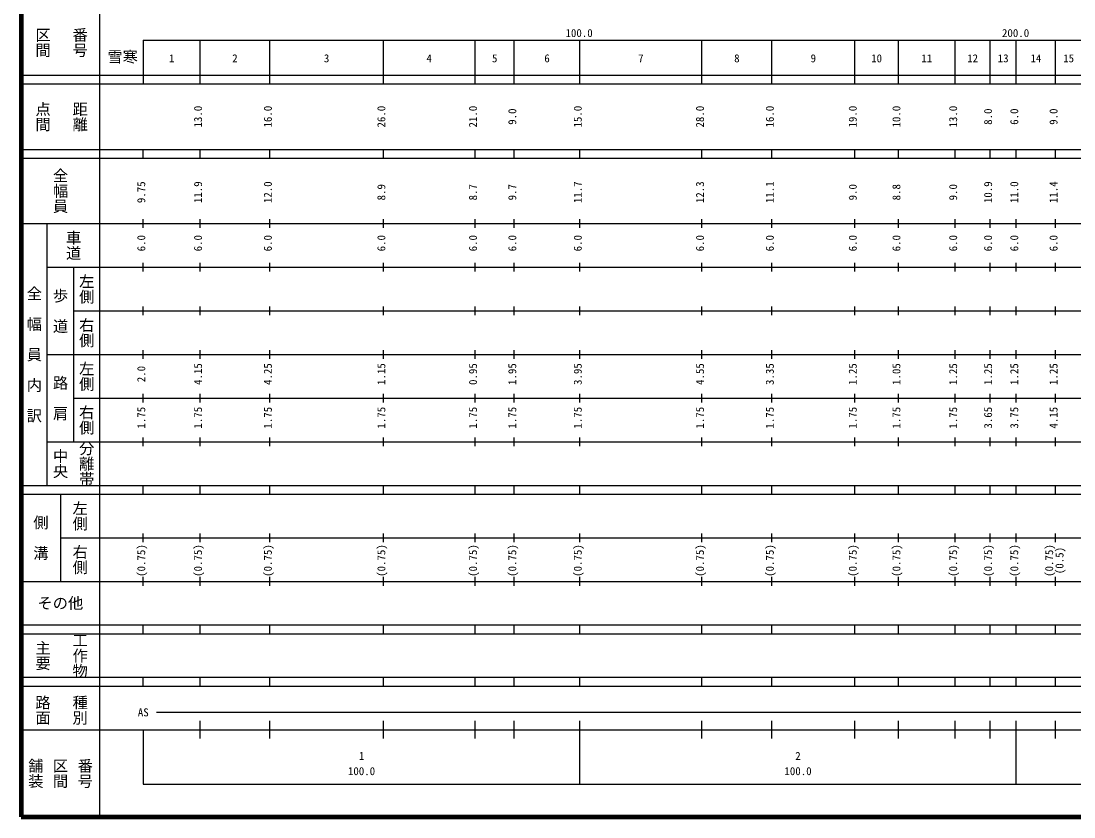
# Model space of a CAD drawing. Units: millimetres on the paper, enlarged 1000 times. Extents: x 40000 to 680000, y 20000 to 380000.
# Drawn here: x 40000 to 281213, y 20000 to 202409 of the extents above; entities that cross this region are included whole.
import ezdxf
from ezdxf.enums import TextEntityAlignment as Align

# ---------------------------------------------------------------- set-up
doc = ezdxf.new("R2010")
doc.units = ezdxf.units.MM
doc.header["$LTSCALE"] = 1000
doc.layers.add('M-TTL', color=2, linetype='Continuous', lineweight=140)
doc.layers.add('M-TTL-BAND', color=7, linetype='Continuous', lineweight=25)
doc.layers.add('M-TTL-TXT', color=7, linetype='Continuous')
doc.styles.add('@ＭＳ ゴシック', font='')
doc.styles.add('ＭＳ ゴシック', font='')
doc.styles.get('@ＭＳ ゴシック').set_extended_font_data('@MS Gothic')
doc.styles.get('ＭＳ ゴシック').set_extended_font_data('MS Gothic')

msp = doc.modelspace()

# ---------------------------------------------------------------- linework, layer by layer
at = {"layer": 'M-TTL'}
for p, q in [((40000, 380000), (40000, 20000)), ((40000, 20000), (680000, 20000))]:
    msp.add_line(p, q, dxfattribs=at)
at = {"layer": 'M-TTL-BAND'}
for p, q in [((58000, 370000), (58000, 20000)), ((68000, 198000), (579000, 198000)), ((68000, 198000), (68000, 188000)), ((81000, 188000), (81000, 198000)), ((97000, 188000), (97000, 198000)), ((123000, 188000), (123000, 198000)), ((144000, 188000), (144000, 198000)), ((153000, 188000), (153000, 198000)), ((168000, 188000), (168000, 198000)), ((196000, 188000), (196000, 198000)), ((212000, 188000), (212000, 198000)), ((231000, 188000), (231000, 198000)), ((241000, 188000), (241000, 198000)), ((254000, 188000), (254000, 198000)), ((262000, 188000), (262000, 198000)), ((268000, 188000), (268000, 198000)), ((277000, 188000), (277000, 198000)), ((40000, 190000), (579000, 190000)), ((40000, 188000), (579000, 188000)), ((40000, 173000), (579000, 173000)), ((68000, 171000), (68000, 173000)), ((81000, 171000), (81000, 173000)), ((97000, 171000), (97000, 173000)), ((123000, 171000), (123000, 173000)), ((144000, 171000), (144000, 173000)), ((153000, 171000), (153000, 173000)), ((168000, 171000), (168000, 173000)), ((196000, 171000), (196000, 173000)), ((212000, 171000), (212000, 173000)), ((231000, 171000), (231000, 173000)), ((241000, 171000), (241000, 173000)), ((254000, 171000), (254000, 173000)), ((262000, 171000), (262000, 173000)), ((268000, 171000), (268000, 173000)), ((277000, 171000), (277000, 173000)), ((40000, 171000), (579000, 171000)), ((68000, 155000), (68000, 157000)), ((81000, 155000), (81000, 157000)), ((97000, 155000), (97000, 157000)), ((123000, 155000), (123000, 157000)), ((144000, 155000), (144000, 157000)), ((153000, 155000), (153000, 157000)), ((168000, 155000), (168000, 157000)), ((196000, 155000), (196000, 157000)), ((212000, 155000), (212000, 157000)), ((231000, 155000), (231000, 157000)), ((241000, 155000), (241000, 157000)), ((254000, 155000), (254000, 157000)), ((262000, 155000), (262000, 157000)), ((268000, 155000), (268000, 157000)), ((277000, 155000), (277000, 157000)), ((40000, 156000), (579000, 156000)), ((46000, 96000), (46000, 156000)), ((46000, 146000), (579000, 146000)), ((52000, 146000), (52000, 106000)), ((68000, 145000), (68000, 147000)), ((81000, 145000), (81000, 147000)), ((97000, 145000), (97000, 147000)), ((123000, 145000), (123000, 147000)), ((144000, 145000), (144000, 147000)), ((153000, 145000), (153000, 147000)), ((168000, 145000), (168000, 147000)), ((196000, 145000), (196000, 147000)), ((212000, 145000), (212000, 147000)), ((231000, 145000), (231000, 147000)), ((241000, 145000), (241000, 147000)), ((254000, 145000), (254000, 147000)), ((262000, 145000), (262000, 147000)), ((268000, 145000), (268000, 147000)), ((277000, 145000), (277000, 147000)), ((52000, 136000), (579000, 136000)), ((68000, 135000), (68000, 137000)), ((81000, 135000), (81000, 137000)), ((97000, 135000), (97000, 137000)), ((123000, 135000), (123000, 137000)), ((144000, 135000), (144000, 137000)), ((153000, 135000), (153000, 137000)), ((168000, 135000), (168000, 137000)), ((196000, 135000), (196000, 137000)), ((212000, 135000), (212000, 137000)), ((231000, 135000), (231000, 137000)), ((241000, 135000), (241000, 137000)), ((254000, 135000), (254000, 137000)), ((262000, 135000), (262000, 137000)), ((268000, 135000), (268000, 137000)), ((277000, 135000), (277000, 137000)), ((46000, 126000), (579000, 126000)), ((68000, 125000), (68000, 127000)), ((81000, 125000), (81000, 127000)), ((97000, 125000), (97000, 127000)), ((123000, 125000), (123000, 127000)), ((144000, 125000), (144000, 127000)), ((153000, 125000), (153000, 127000)), ((168000, 125000), (168000, 127000)), ((196000, 125000), (196000, 127000)), ((212000, 125000), (212000, 127000)), ((231000, 125000), (231000, 127000)), ((241000, 125000), (241000, 127000)), ((254000, 125000), (254000, 127000)), ((262000, 125000), (262000, 127000)), ((268000, 125000), (268000, 127000)), ((277000, 125000), (277000, 127000)), ((52000, 116000), (579000, 116000)), ((68000, 115000), (68000, 117000)), ((81000, 115000), (81000, 117000)), ((97000, 115000), (97000, 117000)), ((123000, 115000), (123000, 117000)), ((144000, 115000), (144000, 117000)), ((153000, 115000), (153000, 117000)), ((168000, 115000), (168000, 117000)), ((196000, 115000), (196000, 117000)), ((212000, 115000), (212000, 117000)), ((231000, 115000), (231000, 117000)), ((241000, 115000), (241000, 117000)), ((254000, 115000), (254000, 117000)), ((262000, 115000), (262000, 117000)), ((268000, 115000), (268000, 117000)), ((277000, 115000), (277000, 117000)), ((68000, 105000), (68000, 107000)), ((81000, 105000), (81000, 107000)), ((97000, 105000), (97000, 107000)), ((123000, 105000), (123000, 107000)), ((144000, 105000), (144000, 107000)), ((153000, 105000), (153000, 107000)), ((168000, 105000), (168000, 107000)), ((196000, 105000), (196000, 107000)), ((212000, 105000), (212000, 107000)), ((231000, 105000), (231000, 107000)), ((241000, 105000), (241000, 107000)), ((254000, 105000), (254000, 107000)), ((262000, 105000), (262000, 107000)), ((268000, 105000), (268000, 107000)), ((277000, 105000), (277000, 107000)), ((46000, 106000), (579000, 106000)), ((40000, 96000), (579000, 96000)), ((68000, 94000), (68000, 96000)), ((81000, 94000), (81000, 96000)), ((97000, 94000), (97000, 96000)), ((123000, 94000), (123000, 96000)), ((144000, 94000), (144000, 96000)), ((153000, 94000), (153000, 96000)), ((168000, 94000), (168000, 96000)), ((196000, 94000), (196000, 96000)), ((212000, 94000), (212000, 96000)), ((231000, 94000), (231000, 96000)), ((241000, 94000), (241000, 96000)), ((254000, 94000), (254000, 96000)), ((262000, 94000), (262000, 96000)), ((268000, 94000), (268000, 96000)), ((277000, 94000), (277000, 96000)), ((40000, 94000), (579000, 94000)), ((49000, 94000), (49000, 74000)), ((68000, 83000), (68000, 85000)), ((81000, 83000), (81000, 85000)), ((97000, 83000), (97000, 85000)), ((123000, 83000), (123000, 85000)), ((144000, 83000), (144000, 85000)), ((153000, 83000), (153000, 85000)), ((168000, 83000), (168000, 85000)), ((196000, 83000), (196000, 85000)), ((212000, 83000), (212000, 85000)), ((231000, 83000), (231000, 85000)), ((241000, 83000), (241000, 85000)), ((254000, 83000), (254000, 85000)), ((262000, 83000), (262000, 85000)), ((268000, 83000), (268000, 85000)), ((277000, 83000), (277000, 85000)), ((49000, 84000), (579000, 84000)), ((68000, 73000), (68000, 75000)), ((81000, 73000), (81000, 75000)), ((97000, 73000), (97000, 75000)), ((123000, 73000), (123000, 75000)), ((144000, 73000), (144000, 75000)), ((153000, 73000), (153000, 75000)), ((168000, 73000), (168000, 75000)), ((196000, 73000), (196000, 75000)), ((212000, 73000), (212000, 75000)), ((231000, 73000), (231000, 75000)), ((241000, 73000), (241000, 75000)), ((254000, 73000), (254000, 75000)), ((262000, 73000), (262000, 75000)), ((268000, 73000), (268000, 75000)), ((277000, 73000), (277000, 75000)), ((40000, 74000), (579000, 74000)), ((40000, 64000), (579000, 64000)), ((68000, 62000), (68000, 64000)), ((81000, 62000), (81000, 64000)), ((97000, 62000), (97000, 64000)), ((123000, 62000), (123000, 64000)), ((144000, 62000), (144000, 64000)), ((153000, 62000), (153000, 64000)), ((168000, 62000), (168000, 64000)), ((196000, 62000), (196000, 64000)), ((212000, 62000), (212000, 64000)), ((231000, 62000), (231000, 64000)), ((241000, 62000), (241000, 64000)), ((254000, 62000), (254000, 64000)), ((262000, 62000), (262000, 64000)), ((268000, 62000), (268000, 64000)), ((277000, 62000), (277000, 64000)), ((40000, 62000), (579000, 62000)), ((40000, 52000), (579000, 52000)), ((68000, 50000), (68000, 52000)), ((81000, 50000), (81000, 52000)), ((97000, 50000), (97000, 52000)), ((123000, 50000), (123000, 52000)), ((144000, 50000), (144000, 52000)), ((153000, 50000), (153000, 52000)), ((168000, 50000), (168000, 52000)), ((196000, 50000), (196000, 52000)), ((212000, 50000), (212000, 52000)), ((231000, 50000), (231000, 52000)), ((241000, 50000), (241000, 52000)), ((254000, 50000), (254000, 52000)), ((262000, 50000), (262000, 52000)), ((268000, 50000), (268000, 52000)), ((277000, 50000), (277000, 52000)), ((40000, 50000), (579000, 50000)), ((71000, 44000), (565000, 44000)), ((81000, 38000), (81000, 42000)), ((97000, 38000), (97000, 42000)), ((123000, 38000), (123000, 42000)), ((144000, 38000), (144000, 42000)), ((153000, 38000), (153000, 42000)), ((168000, 27500), (168000, 42000)), ((196000, 38000), (196000, 42000)), ((212000, 38000), (212000, 42000)), ((231000, 38000), (231000, 42000)), ((241000, 38000), (241000, 42000)), ((254000, 38000), (254000, 42000)), ((262000, 38000), (262000, 42000)), ((268000, 27500), (268000, 42000)), ((277000, 38000), (277000, 42000)), ((40000, 40000), (579000, 40000)), ((68000, 40000), (68000, 27500)), ((68000, 27500), (579000, 27500))]:
    msp.add_line(p, q, dxfattribs=at)

# ---------------------------------------------------------------- texts
at = {"layer": 'M-TTL-BAND', "style": '@ＭＳ ゴシック'}
for s, p in [('区間', (45000, 197500)), ('番号', (53500, 197500)), ('点間', (45000, 180500)), ('距離', (53500, 180500)), ('全幅員', (49000, 163500)), ('車道', (52000, 151000)), ('左側', (55000, 141000)), ('全\u3000幅\u3000員\u3000内\u3000訳', (43000, 126000)), ('歩\u3000道', (49000, 136000)), ('右側', (55000, 131000)), ('左側', (55000, 121000)), ('路\u3000肩', (49000, 116000)), ('右側', (55000, 111000)), ('中央', (49000, 101000)), ('分離帯', (55000, 101000)), ('左側', (53500, 89000)), ('側\u3000溝', (44500, 84000)), ('右側', (53500, 79000)), ('主要', (45000, 57000)), ('工作物', (53500, 57000)), ('路面', (45000, 44500)), ('種別', (53500, 44500)), ('舗装', (43333, 30000)), ('区間', (49000, 30000)), ('番号', (54667, 30000))]:
    msp.add_text(s, height=2566, rotation=270, dxfattribs=at).set_placement(p, align=Align.MIDDLE_CENTER)
at = {"layer": 'M-TTL-BAND', "style": 'ＭＳ ゴシック'}
for s, p in [('100.0', (167844, 198195)), ('200.0', (267844, 198195)), ('1', (74500, 192405)), ('2', (89000, 192405)), ('3', (110000, 192405)), ('4', (133500, 192405)), ('5', (148500, 192405)), ('6', (160500, 192405)), ('7', (182000, 192405)), ('8', (204000, 192405)), ('9', (221500, 192405)), ('10', (236000, 192405)), ('11', (247500, 192405)), ('12', (258000, 192405)), ('13', (265000, 192405)), ('14', (272500, 192405)), ('15', (280000, 192405)), ('AS', (68000, 42500)), ('1', (118000, 32523)), ('2', (218000, 32523)), ('100.0', (118000, 29033)), ('100.0', (218000, 29033))]:
    msp.add_text(s, height=1833, dxfattribs=at).set_placement(p, align=Align.BOTTOM_CENTER)
for s, p in [('13.0', (82000, 180500)), ('16.0', (98000, 180500)), ('26.0', (124000, 180500)), ('21.0', (145000, 180500)), ('9.0', (154000, 180500)), ('15.0', (169000, 180500)), ('28.0', (197000, 180500)), ('16.0', (213000, 180500)), ('19.0', (232000, 180500)), ('10.0', (242000, 180500)), ('13.0', (255000, 180500)), ('8.0', (263000, 180500)), ('6.0', (269000, 180500)), ('9.0', (278000, 180500)), ('9.75', (69000, 163174)), ('11.9', (82000, 163174)), ('12.0', (98000, 163174)), ('8.9', (124000, 163174)), ('8.7', (145000, 163174)), ('9.7', (154000, 163174)), ('11.7', (169000, 163174)), ('12.3', (197000, 163174)), ('11.1', (213000, 163174)), ('9.0', (232000, 163174)), ('8.8', (242000, 163174)), ('9.0', (255000, 163174)), ('10.9', (263000, 163174)), ('11.0', (269000, 163174)), ('11.4', (278000, 163174)), ('6.0', (69000, 151500)), ('6.0', (82000, 151500)), ('6.0', (98000, 151500)), ('6.0', (124000, 151500)), ('6.0', (145000, 151500)), ('6.0', (154000, 151500)), ('6.0', (169000, 151500)), ('6.0', (197000, 151500)), ('6.0', (213000, 151500)), ('6.0', (232000, 151500)), ('6.0', (242000, 151500)), ('6.0', (255000, 151500)), ('6.0', (263000, 151500)), ('6.0', (269000, 151500)), ('6.0', (278000, 151500)), ('2.0', (69000, 121500)), ('4.15', (82000, 121500)), ('4.25', (98000, 121500)), ('1.15', (124000, 121500)), ('0.95', (145000, 121500)), ('1.95', (154000, 121500)), ('3.95', (169000, 121500)), ('4.55', (197000, 121500)), ('3.35', (213000, 121500)), ('1.25', (232000, 121500)), ('1.05', (242000, 121500)), ('1.25', (255000, 121500)), ('1.25', (263000, 121500)), ('1.25', (269000, 121500)), ('1.25', (278000, 121500)), ('1.75', (69000, 111500)), ('1.75', (82000, 111500)), ('1.75', (98000, 111500)), ('1.75', (124000, 111500)), ('1.75', (145000, 111500)), ('1.75', (154000, 111500)), ('1.75', (169000, 111500)), ('1.75', (197000, 111500)), ('1.75', (213000, 111500)), ('1.75', (232000, 111500)), ('1.75', (242000, 111500)), ('1.75', (255000, 111500)), ('3.65', (263000, 111500)), ('3.75', (269000, 111500)), ('4.15', (278000, 111500)), ('(0.75)', (69000, 78764)), ('(0.75)', (82000, 78764)), ('(0.75)', (98000, 78764)), ('(0.75)', (124000, 78764)), ('(0.75)', (145000, 78764)), ('(0.75)', (154000, 78764)), ('(0.75)', (169000, 78764)), ('(0.75)', (197000, 78764)), ('(0.75)', (213000, 78764)), ('(0.75)', (232000, 78764)), ('(0.75)', (242000, 78764)), ('(0.75)', (255000, 78764)), ('(0.75)', (263000, 78764)), ('(0.75)', (269000, 78764)), ('(0.75)', (277000, 78764)), ('(0.5)', (279370, 78764))]:
    msp.add_text(s, height=1833, rotation=90, dxfattribs=at).set_placement(p, align=Align.BOTTOM_CENTER)
msp.add_text('その他', height=2566, dxfattribs=at).set_placement((49000, 69000), align=Align.MIDDLE_CENTER)
at = {"layer": 'M-TTL-TXT', "style": 'ＭＳ ゴシック'}
msp.add_text('雪寒', height=2566, dxfattribs=at).set_placement((63267, 194218), align=Align.MIDDLE_CENTER)

doc.saveas('drawing.dxf')
